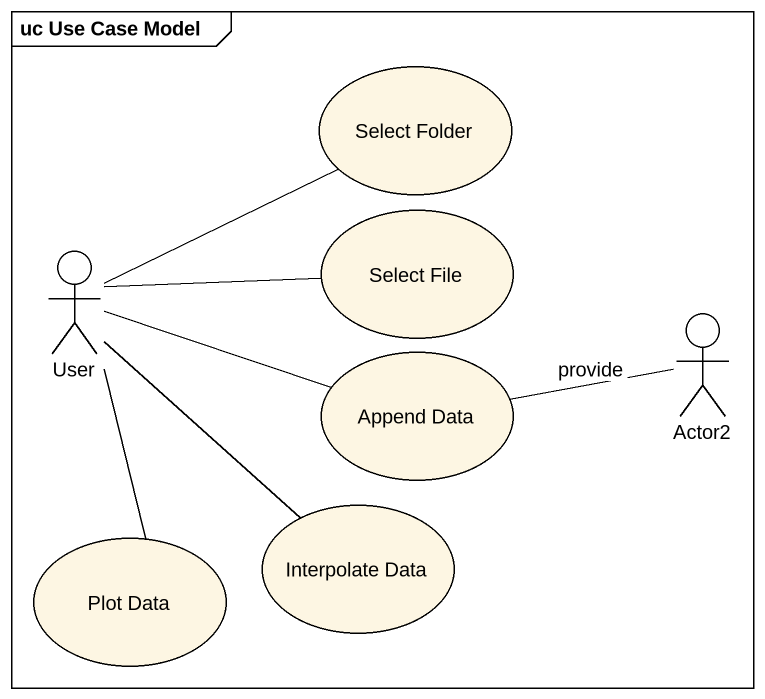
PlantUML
@startuml
mainframe uc Use Case Model
usecase "Select Folder" as Select_Folder
actor User
usecase "Select File" as Select_File
actor Actor2
usecase "Append Data" as Append_Data
usecase "Interpolate Data" as Interpolate_Data
usecase "Plot Data" as Plot_Data
User -right- Select_Folder
User -right- Select_File
User -right- Append_Data
User -- Interpolate_Data
User -- Plot_Data
Actor2 -left- Append_Data : provide
@enduml
